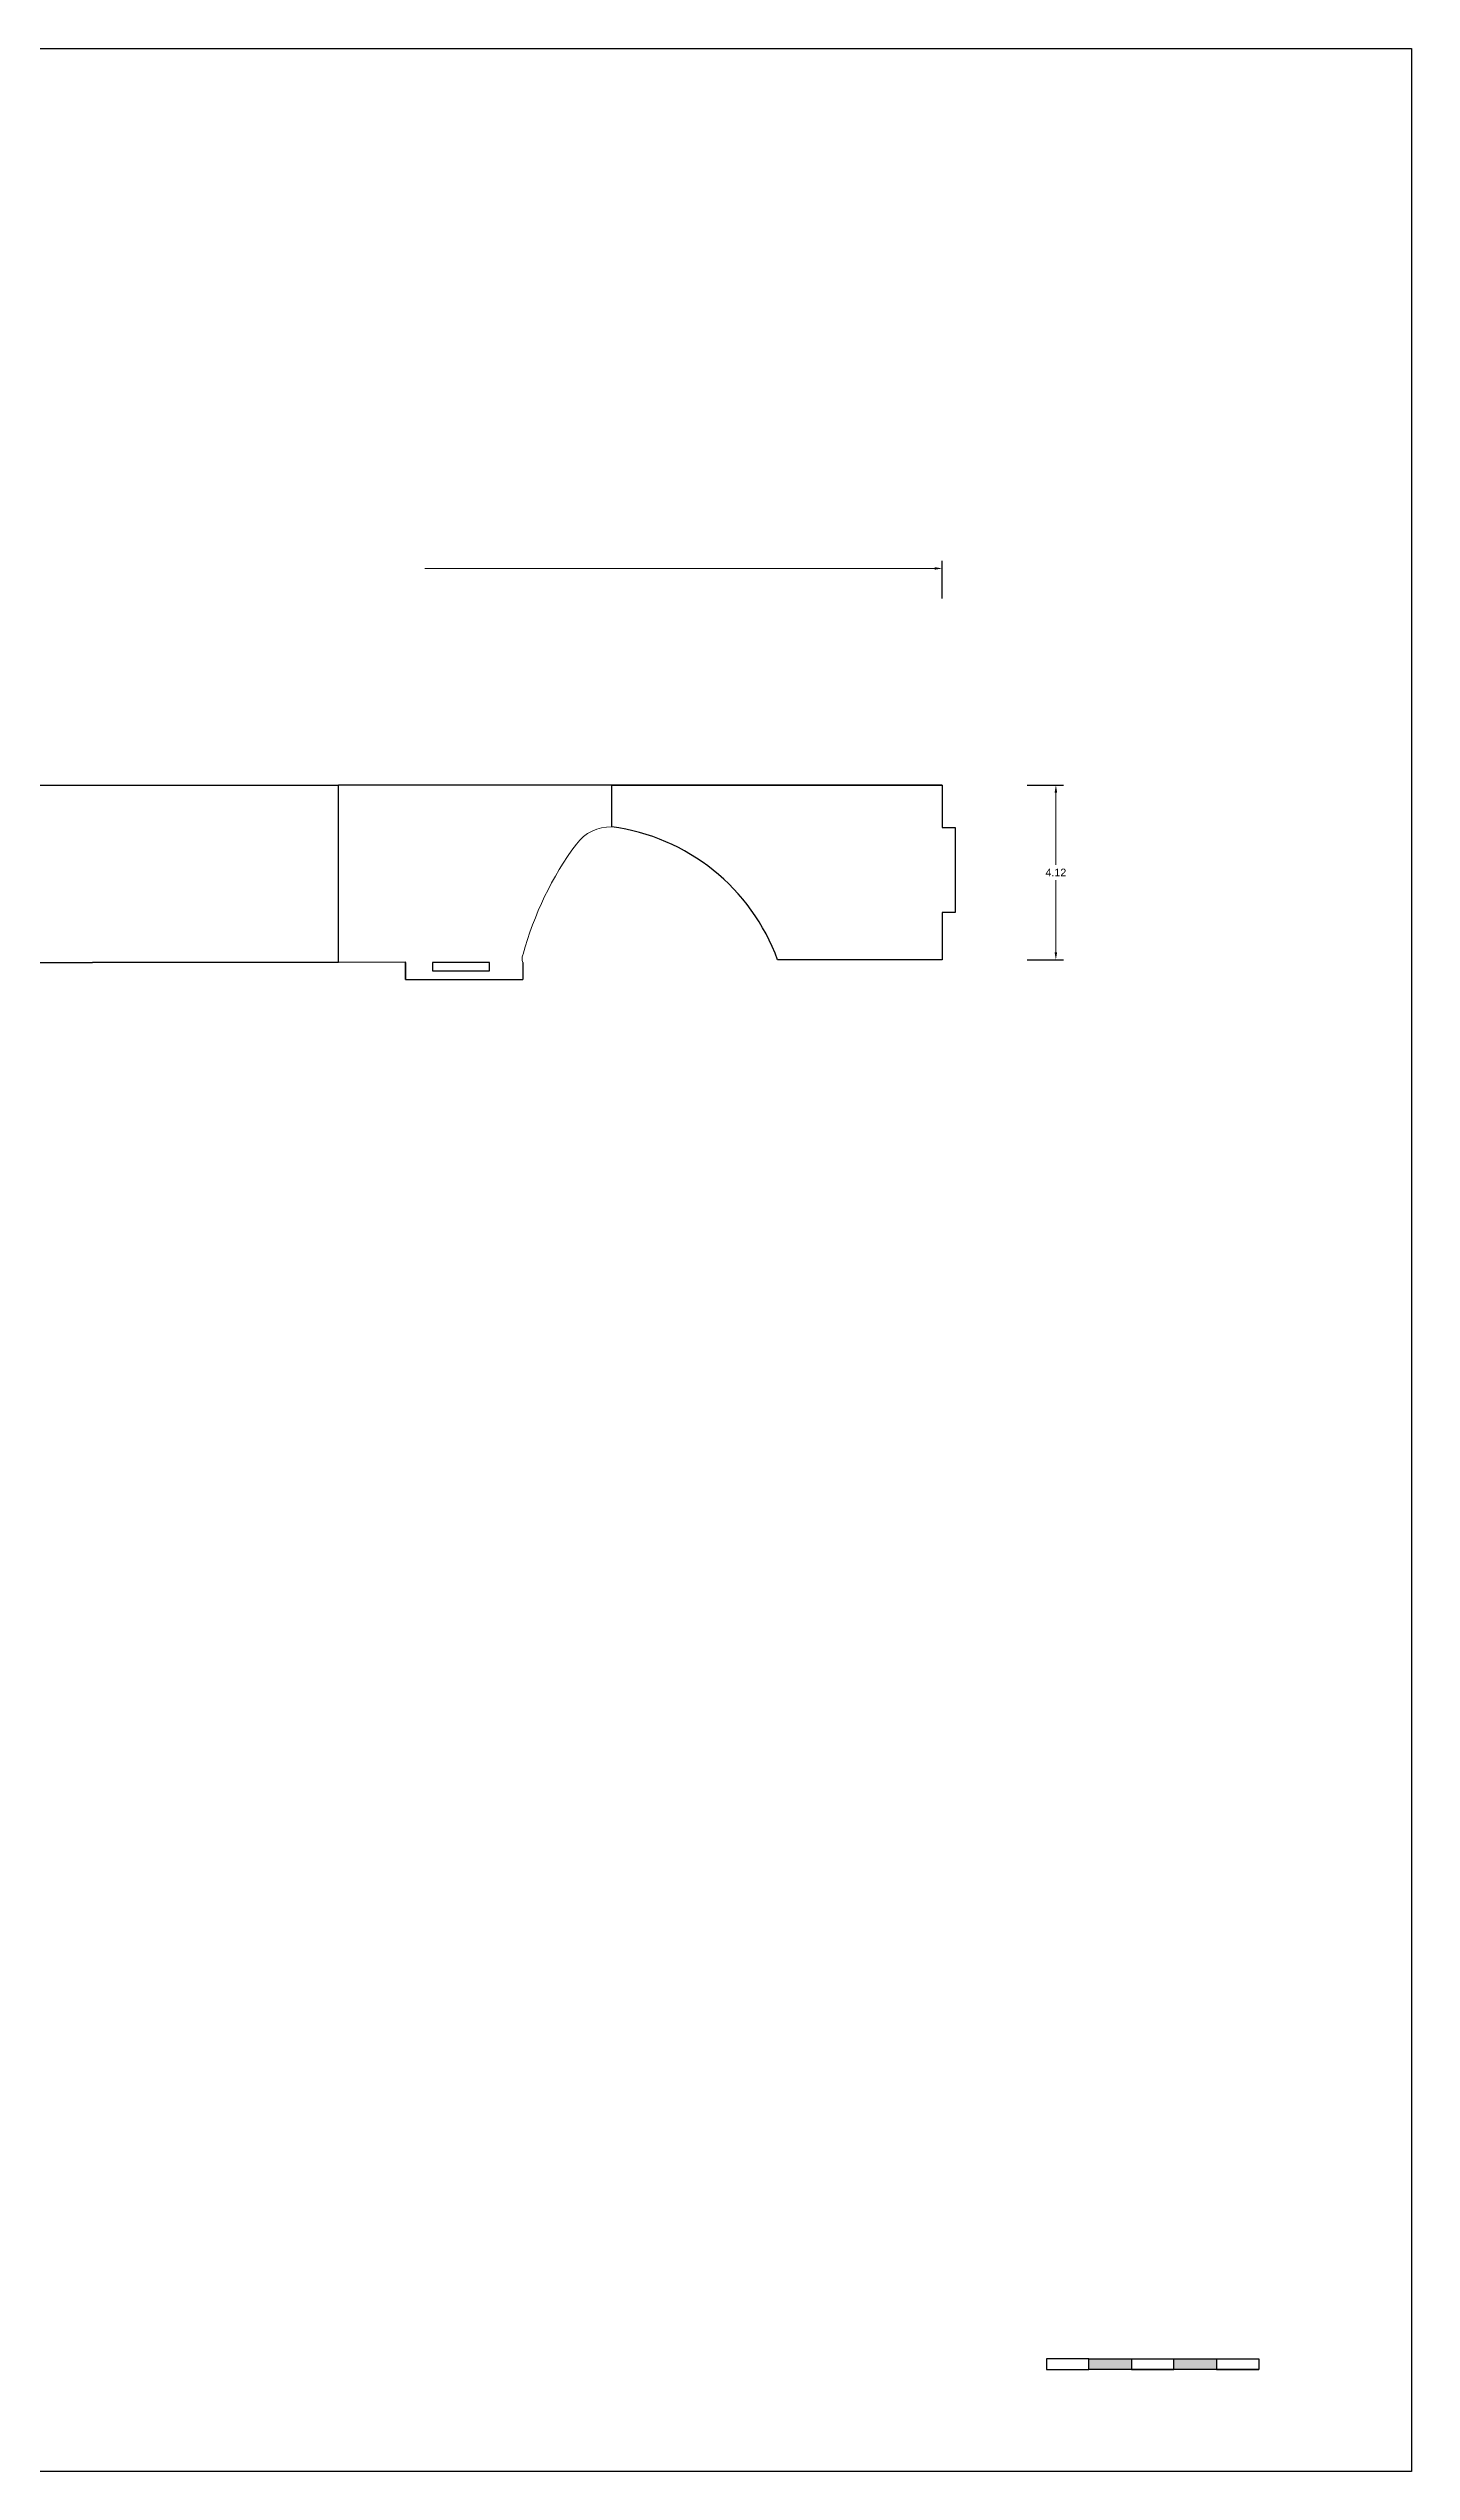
# Model space of a CAD drawing. Header units: inches. Extents: x 59 to 322, y 22 to 79.
# Drawn here: x 289.8 to 321.9, y 21.7 to 78.7 of the extents above; entities that cross this region are included whole.
import ezdxf

# ---------------------------------------------------------------- set-up
doc = ezdxf.new("R2010")
doc.units = ezdxf.units.IN
doc.header["$MEASUREMENT"] = 0
doc.linetypes.add('ACAD_ISO03W100', pattern=[30, 12, -18])
doc.styles.get("Standard").update_dxf_attribs({"font": 'Arial.ttf'})
doc.dimstyles.new('Copie de STANDARD', dxfattribs={"dimtxt": 0.18, "dimasz": 0.18, "dimexe": 0.18, "dimexo": 2, "dimgap": 0.09, "dimtad": 0, "dimtih": 1, "dimtoh": 1, "dimzin": 0, "dimdsep": 46, "dimtxsty": 'Standard', "dimcen": 0.09, "dimclrd": 256, "dimadec": 0, "dimazin": 0, "dimtfac": 1, "dimtofl": 0, "dimtmove": 0, "dimatfit": 3, "dimfxl": 1, "dimtolj": 1, "dimtzin": 0, "dimlwd": 13, "dimarcsym": 0})

# ---------------------------------------------------------------- blocks, each defined once
blk = doc.blocks.new('*D22')
at = {"color": 0, "linetype": 'ACAD_ISO03W100', "lineweight": -2, "transparency": 16777216}
for p, q in [((253.986, 65.758), (253.986, 66.649)), ((310.85, 65.758), (310.85, 66.649))]:
    blk.add_line(p, q, dxfattribs=at)
at = {"linetype": 'ACAD_ISO03W100', "lineweight": 13, "transparency": 16777216}
for p, q in [((254.166, 66.469), (282.023, 66.469)), ((310.67, 66.469), (282.812, 66.469))]:
    blk.add_line(p, q, dxfattribs=at)
at = {"transparency": 16777216}
for points in [[(254.166, 66.499), (254.166, 66.439), (253.986, 66.469)], [(310.67, 66.499), (310.67, 66.439), (310.85, 66.469)]]:
    blk.add_solid(points, dxfattribs=at)
at = {"layer": 'Defpoints', "color": 0, "transparency": 16777216}
for p in [(310.85, 66.469), (253.986, 63.758), (310.85, 63.758)]:
    blk.add_point(p, dxfattribs=at)
at = {"color": 0, "transparency": 16777216, "insert": (282.418, 66.469), "char_height": 0.18, "attachment_point": 5}
blk.add_mtext('\\A1;56.86', dxfattribs=at)
blk = doc.blocks.new('*D38')
at = {"color": 0, "linetype": 'ACAD_ISO03W100', "lineweight": -2, "transparency": 16777216}
for p, q in [((312.85, 61.371), (313.705, 61.371)), ((312.85, 57.256), (313.705, 57.256))]:
    blk.add_line(p, q, dxfattribs=at)
at = {"linetype": 'ACAD_ISO03W100', "lineweight": 13, "transparency": 16777216}
for p, q in [((313.525, 61.191), (313.525, 59.493)), ((313.525, 57.436), (313.525, 59.133))]:
    blk.add_line(p, q, dxfattribs=at)
at = {"transparency": 16777216}
for points in [[(313.495, 61.191), (313.555, 61.191), (313.525, 61.371)], [(313.495, 57.436), (313.555, 57.436), (313.525, 57.256)]]:
    blk.add_solid(points, dxfattribs=at)
at = {"layer": 'Defpoints', "color": 0, "transparency": 16777216}
for p in [(310.85, 61.371), (310.85, 57.256), (313.525, 57.256)]:
    blk.add_point(p, dxfattribs=at)
at = {"color": 0, "transparency": 16777216, "insert": (313.525, 59.313), "char_height": 0.18, "attachment_point": 5}
blk.add_mtext('\\A1;4.12', dxfattribs=at)

msp = doc.modelspace()

# ---------------------------------------------------------------- hatches: boundary and pattern name
h = msp.add_hatch(color=256)
h.dxf.hatch_style = 1
h.paths.add_polyline_path([(315.303, 24.072), (315.303, 24.322), (314.303, 24.322), (314.303, 24.072)])
h.paths.add_polyline_path([(316.303, 24.322), (316.303, 24.072), (317.303, 24.072), (317.303, 24.322)])

# ---------------------------------------------------------------- linework, layer by layer
for p, q in [((288.853, 61.371), (296.635, 61.371)), ((303.07, 61.371), (296.635, 61.371)), ((296.635, 57.196), (296.635, 61.371)), ((303.07, 61.371), (296.635, 61.371)), ((303.07, 60.386), (303.07, 61.371)), ((310.85, 61.371), (303.07, 61.371)), ((310.85, 61.371), (303.07, 61.371)), ((303.07, 61.371), (310.85, 61.371)), ((310.85, 61.371), (310.85, 60.371)), ((310.85, 60.371), (311.15, 60.371)), ((310.85, 60.371), (311.15, 60.371)), ((311.15, 60.371), (311.15, 58.371)), ((311.15, 60.371), (311.15, 58.371)), ((311.15, 58.371), (310.85, 58.371)), ((311.15, 58.371), (310.85, 58.371)), ((310.85, 58.371), (310.85, 57.256)), ((288.853, 57.196), (290.847, 57.196)), ((296.635, 57.196), (290.847, 57.196)), ((296.635, 57.199), (298.212, 57.205)), ((298.212, 56.796), (298.212, 57.205)), ((298.212, 57.196), (298.212, 56.796)), ((298.212, 57.196), (298.212, 56.796)), ((300.188, 57.196), (298.853, 57.196)), ((298.853, 57.196), (298.853, 56.996)), ((300.188, 56.996), (300.188, 57.196)), ((300.976, 57.196), (300.976, 56.796)), ((310.85, 57.256), (306.973, 57.256)), ((310.85, 57.256), (306.973, 57.256)), ((298.212, 56.796), (300.976, 56.796)), ((298.853, 56.996), (300.188, 56.996)), ((314.303, 24.322), (313.303, 24.322)), ((313.303, 24.322), (313.303, 24.072)), ((313.303, 24.072), (314.303, 24.072)), ((314.303, 24.072), (314.303, 24.322)), ((314.303, 24.322), (318.303, 24.322)), ((318.303, 24.072), (314.303, 24.072)), ((315.303, 24.322), (315.303, 24.072)), ((315.303, 24.072), (316.303, 24.072)), ((316.303, 24.072), (316.303, 24.322)), ((317.303, 24.322), (317.303, 24.072)), ((317.303, 24.072), (318.303, 24.072)), ((318.303, 24.322), (318.303, 24.072))]:
    msp.add_line(p, q)
at = {"color": 7, "linetype": 'Continuous', "lineweight": 15}
msp.add_line((300.984, 57.387), (300.978, 57.374), dxfattribs=at)
msp.add_lwpolyline([(245.439, 78.71), (321.898, 78.71), (321.898, 21.67), (245.439, 21.67)], close=True)
for centre, radius, start, end in [((308.434, 55.391), 7.712, 143.4625, 165), ((303.041, 59.387), 1, 88.3296, 143.4625), ((301.195, 57.281), 0.236, 156.9598, 201.2798)]:
    msp.add_arc(centre, radius, start, end, dxfattribs=at)
msp.add_arc((302.44, 55.603), 4.825, 20.0343, 82.5042)
msp.add_arc((302.44, 55.603), 4.825, 20.0343, 82.5042)

# ---------------------------------------------------------------- dimensions: what is measured, and where the dimension line sits
dim = msp.add_linear_dim(base=(310.85, 66.469), p1=(253.986, 63.758), p2=(310.85, 63.758), dimstyle='Copie de STANDARD')
dim.commit()
dim.dimension.update_dxf_attribs({"geometry": '*D22', "text_midpoint": (282.418, 66.469)})
dim = msp.add_linear_dim(base=(313.5253, 57.2555), p1=(310.8497, 61.3708), p2=(310.8497, 57.2555), angle=90, dimstyle='Copie de STANDARD')
dim.commit()
dim.dimension.update_dxf_attribs({"geometry": '*D38', "text_midpoint": (313.5253, 59.3132)})

doc.saveas('drawing.dxf')
